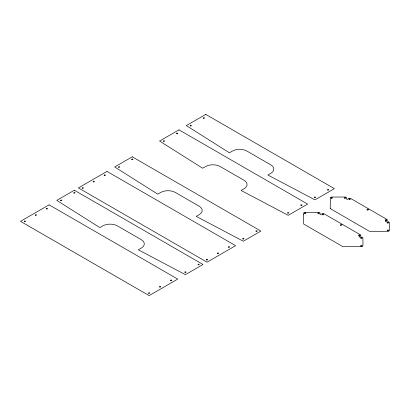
<?xml version="1.0" encoding="UTF-8"?>
<svg xmlns="http://www.w3.org/2000/svg" width="410" height="410" viewBox="0 0 410 410"><rect width="100%" height="100%" fill="white"/><g stroke="black" fill="none" stroke-linecap="round" stroke-linejoin="round"><path stroke-width="0.61" d="M330.609 208.751L330.183 208.644L330.429 198.973L330.168 197.933A1.553 0.897 0 0 1 331.721 197.036L345.107 197.036A1.553 0.897 0 0 1 346.66 197.933C345.661 199.526 347.624 199.839 348.49 198.496A1.553 0.897 0 0 1 350.688 198.496L386.973 219.442A1.553 0.897 0 0 1 386.973 220.708C383.996 221.303 386.159 222.425 387.947 221.769A1.553 0.897 0 0 1 389.5 222.666L389.5 230.389A1.553 0.897 0 0 1 387.947 231.291L369.379 231.291L330.603 208.787M303.702 214.317L303.6 223.988A0.579 0.333 0 0 1 303.964 224.203L342.447 246.415A0.579 0.333 0 0 1 342.811 246.63L361.374 246.63A1.553 0.897 0 0 0 362.932 245.728L362.932 238.005A1.553 0.897 0 0 0 361.374 237.108L358.96 236.965L360.4 236.047A1.553 0.897 0 0 0 360.4 234.781L324.12 213.835A1.553 0.897 0 0 0 321.922 213.835C320.928 214.953 319.508 215.03 320.092 213.272A1.553 0.897 0 0 0 318.534 212.375L305.153 212.375A1.553 0.897 0 0 0 303.6 213.272L303.702 214.317M49.087 204.841L20.5 221.344L149.132 295.61L177.714 279.107L49.087 204.841M74.369 190.24L56.78 200.398L99.84 227.586L102.772 225.895A10.368 5.986 0 0 1 117.434 225.895L141.25 239.645A10.368 5.986 0 0 1 141.25 248.111L138.319 249.803L185.412 274.664L203.001 264.506L74.369 190.24M106.989 171.411L78.402 187.913L207.035 262.18L235.617 245.677L106.989 171.411M132.276 156.815L114.682 166.967L157.742 194.155L160.674 192.464A10.368 5.986 0 0 1 175.337 192.464L199.152 206.215A10.368 5.986 0 0 1 199.152 214.681L196.221 216.372L243.314 241.234L260.903 231.076L132.276 156.815M179.001 129.837L159.577 141.05L202.637 168.238L205.569 166.547A10.368 5.986 0 0 1 220.226 166.547L244.047 180.297A10.368 5.986 0 0 1 244.047 188.759L241.116 190.455L288.209 215.317L307.628 204.103L179.001 129.837M205.753 114.39L186.33 125.603L229.39 152.792L232.321 151.1A10.368 5.986 0 0 1 246.979 151.1L270.8 164.851A10.368 5.986 0 0 1 270.8 173.317L267.868 175.008L314.962 199.87L334.381 188.656L205.753 114.39M163.651 141.373A0.646 0.374 0 0 0 164.62 141.05A0.646 0.374 0 0 0 163.651 140.727A0.646 0.374 0 0 0 163.651 141.373M287.882 213.097A0.646 0.374 0 0 0 288.855 212.775A0.646 0.374 0 0 0 287.882 212.452A0.646 0.374 0 0 0 287.882 213.097M176.843 133.757A0.646 0.374 0 0 0 177.812 133.434A0.646 0.374 0 0 0 176.843 133.107A0.646 0.374 0 0 0 176.843 133.757M301.078 205.482A0.646 0.374 0 0 0 302.047 205.159A0.646 0.374 0 0 0 301.078 204.836A0.646 0.374 0 0 0 301.078 205.482M387.588 230.748A0.712 0.41 0 0 0 388.659 230.389A0.712 0.41 0 0 0 387.588 230.036A0.712 0.41 0 0 0 387.588 230.748M387.588 223.019A0.712 0.41 0 0 0 388.659 222.666A0.712 0.41 0 0 0 387.588 222.307A0.712 0.41 0 0 0 387.588 223.019M385.518 220.431A0.712 0.41 0 0 0 386.584 220.073A0.712 0.41 0 0 0 385.518 219.719A0.712 0.41 0 0 0 385.518 220.431M367.298 210.002A0.82 0.471 0 0 0 368.549 209.618A0.82 0.471 0 0 0 367.35 209.182A0.82 0.471 0 0 0 367.298 210.002M349.192 199.47A0.712 0.41 0 0 0 350.304 199.157A0.712 0.41 0 0 0 349.279 198.758A0.712 0.41 0 0 0 349.192 199.47M344.707 198.271A0.712 0.41 0 0 0 345.814 197.963A0.712 0.41 0 0 0 344.795 197.564A0.712 0.41 0 0 0 344.707 198.271M331.326 198.271A0.712 0.41 0 0 0 332.433 197.963A0.712 0.41 0 0 0 331.413 197.564A0.712 0.41 0 0 0 331.326 198.271M190.404 125.926A0.646 0.374 0 0 0 191.373 125.603A0.646 0.374 0 0 0 190.404 125.281A0.646 0.374 0 0 0 190.404 125.926M314.634 197.656A0.646 0.374 0 0 0 315.608 197.328A0.646 0.374 0 0 0 314.634 197.005A0.646 0.374 0 0 0 314.634 197.656M203.596 118.311A0.646 0.374 0 0 0 204.564 117.988A0.646 0.374 0 0 0 203.596 117.665A0.646 0.374 0 0 0 203.596 118.311M327.831 190.035A0.646 0.374 0 0 0 328.799 189.712A0.646 0.374 0 0 0 327.831 189.389A0.646 0.374 0 0 0 327.831 190.035M148.768 293.381A0.646 0.374 0 0 0 149.778 293.099A0.646 0.374 0 0 0 148.85 292.735A0.646 0.374 0 0 0 148.768 293.381M170.796 280.701A0.646 0.374 0 0 0 171.769 280.373A0.646 0.374 0 0 0 170.796 280.05A0.646 0.374 0 0 0 170.796 280.701M185.089 272.45A0.646 0.374 0 0 0 186.058 272.122A0.646 0.374 0 0 0 185.089 271.799A0.646 0.374 0 0 0 185.089 272.45M198.281 264.829A0.646 0.374 0 0 0 199.255 264.506A0.646 0.374 0 0 0 198.281 264.183A0.646 0.374 0 0 0 198.281 264.829M159.803 287.046A0.646 0.374 0 0 0 160.771 286.723A0.646 0.374 0 0 0 159.803 286.4A0.646 0.374 0 0 0 159.803 287.046M35.526 215.306A0.646 0.374 0 0 0 36.536 215.024A0.646 0.374 0 0 0 35.608 214.661A0.646 0.374 0 0 0 35.526 215.306M74.046 193.105A0.646 0.374 0 0 0 75.02 192.782A0.646 0.374 0 0 0 74.046 192.459A0.646 0.374 0 0 0 74.046 193.105M60.854 200.721A0.646 0.374 0 0 0 61.828 200.398A0.646 0.374 0 0 0 60.854 200.075A0.646 0.374 0 0 0 60.854 200.721M46.561 208.972A0.646 0.374 0 0 0 47.534 208.649A0.646 0.374 0 0 0 46.561 208.326A0.646 0.374 0 0 0 46.561 208.972M24.574 221.666A0.646 0.374 0 0 0 25.543 221.344A0.646 0.374 0 0 0 24.574 221.021A0.646 0.374 0 0 0 24.574 221.666M206.712 259.966A0.646 0.374 0 0 0 207.68 259.643A0.646 0.374 0 0 0 206.712 259.315A0.646 0.374 0 0 0 206.712 259.966M228.698 247.271A0.646 0.374 0 0 0 229.672 246.948A0.646 0.374 0 0 0 228.698 246.62A0.646 0.374 0 0 0 228.698 247.271M242.992 239.02A0.646 0.374 0 0 0 243.96 238.692A0.646 0.374 0 0 0 242.992 238.369A0.646 0.374 0 0 0 242.992 239.02M256.183 231.399A0.646 0.374 0 0 0 257.157 231.076A0.646 0.374 0 0 0 256.183 230.753A0.646 0.374 0 0 0 256.183 231.399M217.705 253.616A0.646 0.374 0 0 0 218.673 253.293A0.646 0.374 0 0 0 217.705 252.97A0.646 0.374 0 0 0 217.705 253.616M93.429 181.876A0.646 0.374 0 0 0 94.438 181.594A0.646 0.374 0 0 0 93.511 181.23A0.646 0.374 0 0 0 93.429 181.876M131.948 159.674A0.646 0.374 0 0 0 132.922 159.352A0.646 0.374 0 0 0 131.948 159.029A0.646 0.374 0 0 0 131.948 159.674M118.756 167.29A0.646 0.374 0 0 0 119.73 166.967A0.646 0.374 0 0 0 118.756 166.644A0.646 0.374 0 0 0 118.756 167.29M104.427 175.531A0.646 0.374 0 0 0 105.437 175.244A0.646 0.374 0 0 0 104.504 174.885A0.646 0.374 0 0 0 104.427 175.531M82.477 188.241A0.646 0.374 0 0 0 83.45 187.913A0.646 0.374 0 0 0 82.477 187.59A0.646 0.374 0 0 0 82.477 188.241M361.02 246.087A0.712 0.41 0 0 0 362.086 245.728A0.712 0.41 0 0 0 361.02 245.375A0.712 0.41 0 0 0 361.02 246.087M361.02 238.364A0.712 0.41 0 0 0 362.086 238.005A0.712 0.41 0 0 0 361.02 237.646A0.712 0.41 0 0 0 361.02 238.364M358.945 235.77A0.712 0.41 0 0 0 360.016 235.417A0.712 0.41 0 0 0 358.945 235.058A0.712 0.41 0 0 0 358.945 235.77M340.731 225.341A0.82 0.471 0 0 0 341.981 224.957A0.82 0.471 0 0 0 340.777 224.521A0.82 0.471 0 0 0 340.731 225.341M322.624 214.809A0.712 0.41 0 0 0 323.731 214.497A0.712 0.41 0 0 0 322.711 214.097A0.712 0.41 0 0 0 322.624 214.809M318.134 213.61A0.712 0.41 0 0 0 319.246 213.302A0.712 0.41 0 0 0 318.227 212.903A0.712 0.41 0 0 0 318.134 213.61M304.753 213.61A0.712 0.41 0 0 0 305.865 213.302A0.712 0.41 0 0 0 304.845 212.903A0.712 0.41 0 0 0 304.753 213.61"/></g></svg>
